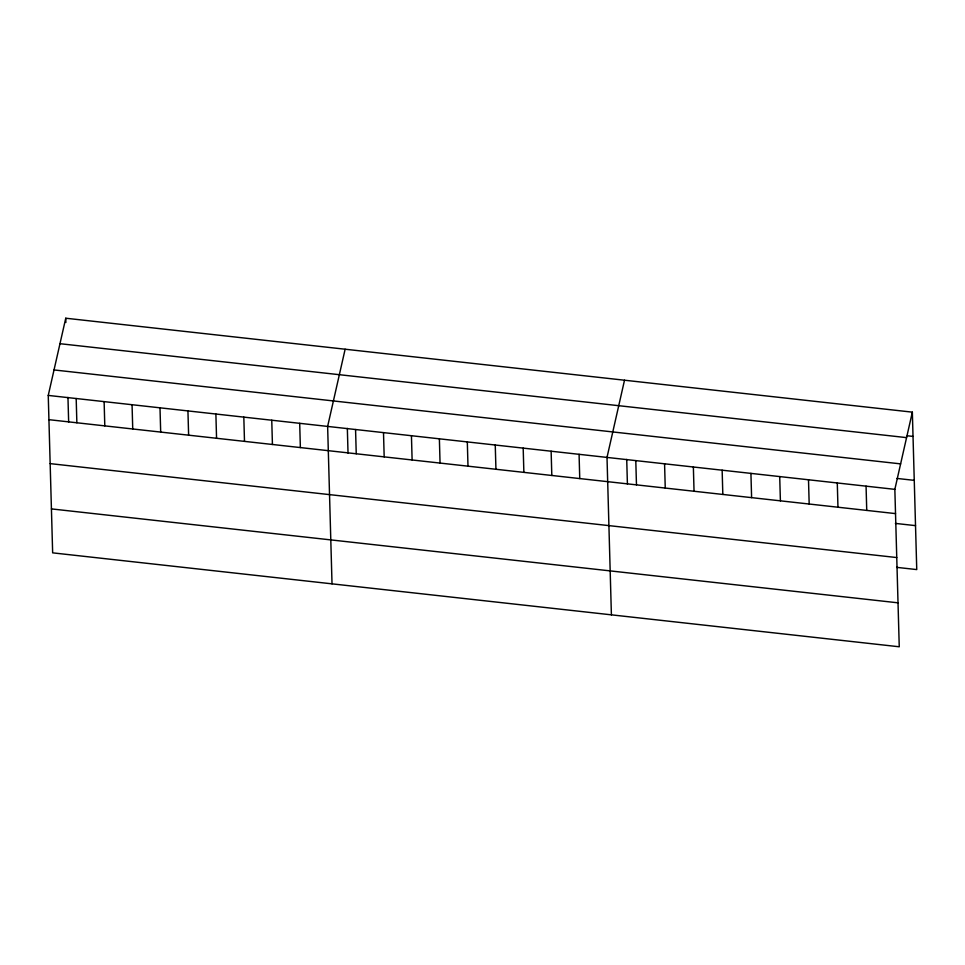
<?xml version="1.0" encoding="UTF-8"?>
<svg xmlns="http://www.w3.org/2000/svg" width="965" height="965" viewBox="0 0 965 965"><rect width="100%" height="100%" fill="white"/><g stroke="black" fill="none" stroke-linecap="round" stroke-linejoin="round"><path stroke-width="1.45" d="M912.347 412.151L894.845 489.352L899.247 646.779L52.653 552.849L48.25 395.421L65.753 318.221L912.347 412.151L916.75 569.579L896.606 567.348M345.132 349.221L327.63 426.421L332.02 583.849M624.512 380.222L607.009 457.41L611.4 614.838M907.269 435.77L913.035 436.409M59.975 343.697L906.581 437.628M54.028 369.945L900.622 463.876M896.992 478.435L914.253 480.353M48.25 395.421L894.845 489.352M48.926 419.679L895.532 513.609M895.375 523.404L915.52 525.635M50.156 463.622L896.75 557.553M51.422 508.905L898.017 602.823M866.063 486.155L866.739 510.413M837.282 482.958L837.958 507.216M808.501 479.762L809.177 504.032M779.708 476.577L780.396 500.835M750.927 473.381L751.602 497.638M722.146 470.184L722.821 494.442M693.365 466.988L694.04 491.257M664.571 463.803L665.247 488.061M635.79 460.607L636.466 484.864M626.719 459.4L627.407 484.092M579.072 454.31L579.748 478.568M551.136 451.21L551.811 475.468M523.187 448.11L523.874 472.368M495.25 445.01L495.938 469.267M467.313 441.91L467.989 466.167M439.377 438.81L440.052 463.079M411.44 435.71L412.115 459.979M383.503 432.622L384.179 456.879M355.566 429.522L356.242 453.779M347.34 428.4L348.027 453.104M299.693 423.321L300.368 447.579M271.756 420.221L272.432 444.479M243.819 417.121L244.495 441.379M215.883 414.021L216.558 438.279M187.934 410.921L188.621 435.179M159.997 407.821L160.685 432.079M132.06 404.721L132.736 428.979M104.123 401.621L104.799 425.879M76.187 398.521L76.862 422.779M65.753 318.221L65.873 322.503M67.96 397.411L68.66 422.103"/></g></svg>
